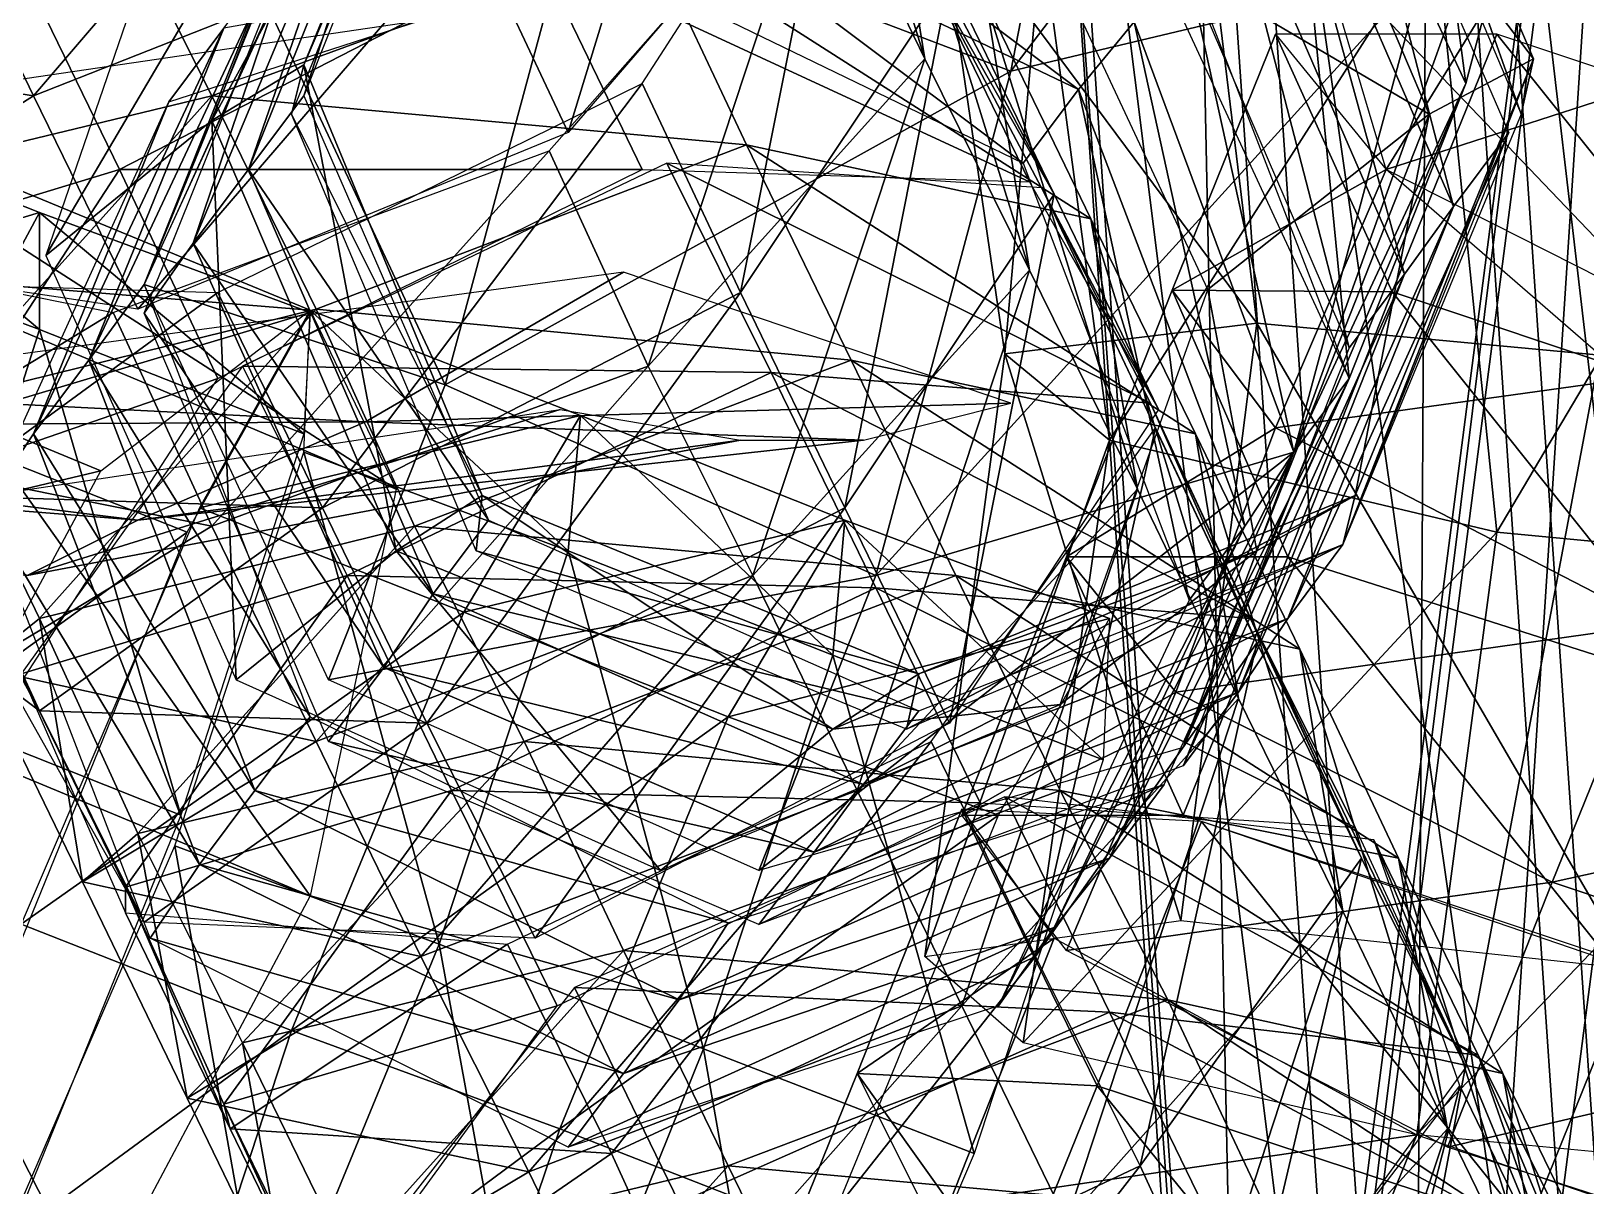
# Model space of a CAD drawing. Extents: x -6.8 to 6.8, y -29 to 29.
# Drawn here: x -0.618 to 0.014, y 2.107 to 2.576 of the extents above; entities that cross this region are included whole.
import ezdxf

# ---------------------------------------------------------------- set-up
doc = ezdxf.new("R2010")
doc.units = 0

msp = doc.modelspace()

# ---------------------------------------------------------------- linework, layer by layer
at = {"layer": 'flower_stems1', "color": 3}
for points in [[(-0.03497, 2.5548, 8.10754), (-0.07495, 2.8598, 8.17755), (-0.10992, 2.71557, 8.03503)], [(-0.03497, 2.5548, 8.10754), (0.01007, 2.72558, 8.28503), (-0.07495, 2.8598, 8.17755)], [(-0.21997, 2.55981, 8.49755), (-0.00494, 2.84234, 8.57757), (-0.05242, 2.59979, 8.41754)], [(-0.21997, 2.55981, 8.49755), (-0.16992, 2.81732, 8.66754), (-0.00494, 2.84234, 8.57757)], [(0.16754, 2.5548, 7.11505), (0.12756, 2.82482, 7.27258), (0.00506, 2.62731, 7.18005)], [(-0.39746, 2.62731, 8.48028), (-0.16992, 2.81732, 8.66754), (-0.21997, 2.55981, 8.49755)], [(-0.25494, 2.56481, 7.84503), (-0.29742, 2.65234, 7.91003), (-0.31494, 2.75982, 7.75256)], [(-0.25494, 2.56481, 7.84503), (-0.31494, 2.75982, 7.75256), (-0.27246, 2.6723, 7.68756)], [(-0.39996, 2.53479, 8.00006), (-0.43994, 2.61981, 8.06506), (-0.33496, 2.74731, 7.96704)], [(-0.39996, 2.53479, 8.00006), (-0.33496, 2.74731, 7.96704), (-0.29241, 2.65979, 7.90008)], [(-0.43493, 2.7398, 8.50506), (-0.54492, 2.53979, 8.72503), (-0.50744, 2.56231, 8.52008)], [(-0.43493, 2.7398, 8.50506), (-0.47497, 2.71807, 8.75006), (-0.54492, 2.53979, 8.72503)], [(-0.43994, 2.71905, 8.25506), (-0.43493, 2.7398, 8.50506), (-0.50744, 2.56231, 8.52008)], [(-0.00744, 2.56481, 8.51257), (-0.12493, 2.71881, 8.80505), (-0.08245, 2.7398, 8.50006)], [(-0.01245, 2.54229, 8.26507), (-0.08245, 2.7398, 8.50006), (-0.08746, 2.71978, 8.25006)], [(-0.01245, 2.54229, 8.26507), (-0.00744, 2.56481, 8.51257), (-0.08245, 2.7398, 8.50006)], [(-0.10491, 2.40484, 8.20507), (-0.05242, 2.59979, 8.41754), (0.01007, 2.72558, 8.28503)], [(-0.10491, 2.40484, 8.20507), (0.01007, 2.72558, 8.28503), (-0.03497, 2.5548, 8.10754)], [(-0.43994, 2.71905, 8.25506), (-0.50744, 2.56231, 8.52008), (-0.51245, 2.54229, 8.27258)], [(-0.46246, 2.68731, 8.14508), (-0.43994, 2.71905, 8.25506), (-0.50744, 2.5498, 8.31506)], [(-0.04992, 2.54229, 8.80255), (-0.21997, 2.64233, 9.09252), (-0.12493, 2.71881, 8.80505)], [(-0.00744, 2.56481, 8.51257), (-0.04992, 2.54229, 8.80255), (-0.12493, 2.71881, 8.80505)], [(-0.09497, 2.6123, 7.34503), (0.05505, 2.71881, 7.60003), (-0.06744, 2.51983, 7.51007)], [(-0.06744, 2.51983, 7.51007), (0.05505, 2.71881, 7.60003), (0.18756, 2.60229, 7.67254)], [(-0.47497, 2.71807, 8.75006), (-0.55493, 2.65234, 8.97979), (-0.61242, 2.4848, 8.91003)], [(-0.47497, 2.71807, 8.75006), (-0.61242, 2.4848, 8.91003), (-0.54492, 2.53979, 8.72503)], [(-0.08245, 2.43481, 7.89257), (-0.10992, 2.71557, 8.03503), (-0.15643, 2.59478, 7.82006)], [(-0.08245, 2.43481, 7.89257), (-0.03497, 2.5548, 8.10754), (-0.10992, 2.71557, 8.03503)], [(-0.61743, 2.5498, 8.04754), (-0.65844, 2.63482, 8.11254), (-0.48242, 2.70733, 8.13006)], [(-0.61743, 2.5498, 8.04754), (-0.48242, 2.70733, 8.13006), (-0.43994, 2.61981, 8.06506)], [(-0.03997, 2.50482, 8.11254), (-0.09246, 2.70733, 8.19006), (-0.11492, 2.6773, 8.08007)], [(-0.03997, 2.50482, 8.11254), (-0.01745, 2.53479, 8.22308), (-0.09246, 2.70733, 8.19006)], [(-0.46246, 2.68731, 8.14508), (-0.50744, 2.5498, 8.31506), (-0.52996, 2.51983, 8.20507)], [(-0.48242, 2.65728, 8.03503), (-0.46246, 2.68731, 8.14508), (-0.52996, 2.51983, 8.20507)], [(-0.20245, 2.50982, 7.74255), (-0.29742, 2.68981, 7.65008), (-0.25494, 2.60229, 7.58508)], [(-0.20245, 2.50982, 7.74255), (-0.24493, 2.59729, 7.80755), (-0.29742, 2.68981, 7.65008)], [(0.06756, 2.43981, 7.07757), (0.04003, 2.68731, 7.10504), (-0.14495, 2.66229, 7.14508)], [(-0.32995, 2.46978, 7.92254), (-0.36993, 2.5548, 7.99005), (-0.28747, 2.68231, 7.87255)], [(-0.32995, 2.46978, 7.92254), (-0.28747, 2.68231, 7.87255), (-0.24493, 2.59729, 7.80755)], [(-0.05993, 2.47729, 8.00006), (-0.11492, 2.6773, 8.08007), (-0.13494, 2.64984, 7.97033)], [(-0.05993, 2.47729, 8.00006), (-0.03997, 2.50482, 8.11254), (-0.11492, 2.6773, 8.08007)], [(-0.21246, 2.47882, 7.78002), (-0.25494, 2.56481, 7.84503), (-0.27246, 2.6723, 7.68756)], [(-0.21246, 2.47882, 7.78002), (-0.27246, 2.6723, 7.68756), (-0.22991, 2.58734, 7.62255)], [(-0.44744, 2.58233, 7.56506), (-0.65472, 2.66729, 7.56506), (-0.63494, 2.5548, 7.59008)], [(-0.19244, 2.5523, 7.63757), (-0.34246, 2.66479, 7.76007), (-0.36492, 2.63482, 7.65008)], [(-0.19244, 2.5523, 7.63757), (-0.16992, 2.57983, 7.74755), (-0.34246, 2.66479, 7.76007)], [(-0.11993, 2.45733, 7.12005), (-0.14495, 2.66229, 7.14508), (-0.24993, 2.63232, 7.30255)], [(0.06756, 2.43981, 7.07757), (-0.14495, 2.66229, 7.14508), (-0.11993, 2.45733, 7.12005)], [(-0.48242, 2.65728, 8.03503), (-0.52996, 2.51983, 8.20507), (-0.55242, 2.4898, 8.09252)], [(-0.50494, 2.62982, 7.92504), (-0.48242, 2.65728, 8.03503), (-0.55242, 2.4898, 8.09252)], [(-0.36743, 2.43981, 7.93756), (-0.40771, 2.52734, 8.00256), (-0.29742, 2.65234, 7.91003)], [(-0.36743, 2.43981, 7.93756), (-0.29742, 2.65234, 7.91003), (-0.25494, 2.56481, 7.84503)], [(-0.08245, 2.44732, 7.89007), (-0.13494, 2.64984, 7.97033), (-0.15667, 2.61981, 7.85754)], [(-0.08245, 2.44732, 7.89007), (-0.05993, 2.47729, 8.00006), (-0.13494, 2.64984, 7.97033)], [(-0.51745, 2.60729, 7.81005), (-0.49743, 2.63732, 7.92004), (-0.57244, 2.47308, 7.98083)], [(-0.04992, 2.54229, 8.80255), (-0.13995, 2.47106, 9.07257), (-0.21997, 2.64233, 9.09252)], [(-0.02246, 2.37231, 7.56506), (-0.04742, 2.6173, 7.59252), (0.13757, 2.64233, 7.55505)], [(-0.02246, 2.37231, 7.56506), (0.13757, 2.64233, 7.55505), (0.16253, 2.35479, 7.52008)], [(-0.75994, 2.57232, 7.92254), (-0.65844, 2.63482, 8.11254), (-0.61743, 2.5498, 8.04754)], [(-0.58746, 2.63482, 7.53253), (-0.74243, 2.59729, 7.69006), (-0.69995, 2.51232, 7.62506)], [(-0.54492, 2.5498, 7.46929), (-0.58746, 2.63482, 7.53253), (-0.69995, 2.51232, 7.62506)], [(-0.36743, 2.6148, 7.49505), (-0.58746, 2.63482, 7.53253), (-0.54492, 2.5498, 7.46929)], [(-0.21496, 2.52233, 7.52758), (-0.36492, 2.63482, 7.65008), (-0.38494, 2.60479, 7.53753)], [(-0.21496, 2.52233, 7.52758), (-0.19244, 2.5523, 7.63757), (-0.36492, 2.63482, 7.65008)], [(-0.22247, 2.44482, 7.28253), (-0.24993, 2.63232, 7.30255), (-0.20745, 2.6148, 7.49005)], [(-0.11993, 2.45733, 7.12005), (-0.24993, 2.63232, 7.30255), (-0.22247, 2.44482, 7.28253)], [(-0.50494, 2.62982, 7.92504), (-0.55242, 2.4898, 8.09252), (-0.57244, 2.46136, 7.98254)], [(-0.52496, 2.59234, 8.19256), (-0.39746, 2.62731, 8.48028), (-0.44995, 2.43231, 8.26757)], [(-0.44995, 2.43231, 8.26757), (-0.39746, 2.62731, 8.48028), (-0.21997, 2.55981, 8.49755)], [(-0.57495, 2.46307, 7.98254), (-0.61743, 2.5498, 8.04754), (-0.43994, 2.61981, 8.06506)], [(-0.57495, 2.46307, 7.98254), (-0.43994, 2.61981, 8.06506), (-0.39996, 2.53479, 8.00006)], [(-0.50494, 2.61981, 7.88006), (-0.52496, 2.59234, 8.19256), (-0.57244, 2.47308, 7.98083)], [(-0.32745, 2.52984, 7.42755), (-0.36743, 2.6148, 7.49505), (-0.54492, 2.5498, 7.46929)], [(-0.18743, 2.49981, 7.55755), (-0.22991, 2.58734, 7.62255), (-0.36743, 2.6148, 7.49505)], [(-0.18743, 2.49981, 7.55755), (-0.36743, 2.6148, 7.49505), (-0.32745, 2.52984, 7.42755)], [(-0.22247, 2.44482, 7.28253), (-0.20745, 2.6148, 7.49005), (-0.17993, 2.40979, 7.46655)], [(-0.17993, 2.40979, 7.46655), (-0.20745, 2.6148, 7.49005), (-0.04742, 2.6173, 7.59252)], [(-0.17993, 2.40979, 7.46655), (-0.04742, 2.6173, 7.59252), (-0.02246, 2.37231, 7.56506)], [(-0.58245, 2.51983, 7.48254), (-0.62493, 2.60729, 7.54754), (-0.70996, 2.48107, 7.66253)], [(-0.41217, 2.60729, 7.47705), (-0.62493, 2.60729, 7.54754), (-0.58245, 2.51983, 7.48254)], [(-0.51745, 2.60729, 7.81005), (-0.57244, 2.47308, 7.98083), (-0.59497, 2.44232, 7.87005)], [(-0.53997, 2.57733, 7.70007), (-0.51745, 2.60729, 7.81005), (-0.59497, 2.44232, 7.87005)], [(-0.36993, 2.51983, 7.41003), (-0.41217, 2.60729, 7.47705), (-0.58245, 2.51983, 7.48254)], [(-0.38494, 2.60479, 7.53753), (-0.53997, 2.57733, 7.70007), (-0.56243, 2.5473, 7.58758)], [(-0.21246, 2.51483, 7.52008), (-0.25494, 2.60229, 7.58508), (-0.41217, 2.60729, 7.47705)], [(-0.21246, 2.51483, 7.52008), (-0.41217, 2.60729, 7.47705), (-0.36993, 2.51983, 7.41003)], [(-0.10491, 2.40484, 7.78253), (-0.14996, 2.6098, 7.86004), (-0.16992, 2.57983, 7.74755)], [(-0.10491, 2.40484, 7.78253), (-0.08245, 2.43481, 7.89257), (-0.14996, 2.6098, 7.86004)], [(-0.27496, 2.35479, 8.27258), (-0.21997, 2.55981, 8.49755), (-0.05242, 2.59979, 8.41754)], [(-0.27496, 2.35479, 8.27258), (-0.05242, 2.59979, 8.41754), (-0.10491, 2.40484, 8.20507)], [(-0.15997, 2.4223, 7.67755), (-0.25494, 2.60229, 7.58508), (-0.21246, 2.51483, 7.52008)], [(-0.15997, 2.4223, 7.67755), (-0.20245, 2.50982, 7.74255), (-0.25494, 2.60229, 7.58508)], [(-0.06744, 2.51983, 7.51007), (0.18756, 2.60229, 7.67254), (0.06506, 2.40484, 7.58007)], [(-0.57244, 2.47308, 7.98083), (-0.52496, 2.59234, 8.19256), (-0.44995, 2.43231, 8.26757)], [(-0.28747, 2.38232, 7.85754), (-0.32995, 2.46978, 7.92254), (-0.24493, 2.59729, 7.80755)], [(-0.28747, 2.38232, 7.85754), (-0.24493, 2.59729, 7.80755), (-0.20245, 2.50982, 7.74255)], [(-0.16845, 2.38983, 7.71478), (-0.22991, 2.58734, 7.62255), (-0.18743, 2.49981, 7.55755)], [(-0.16845, 2.38983, 7.71478), (-0.21246, 2.47882, 7.78002), (-0.22991, 2.58734, 7.62255)], [(-0.12493, 2.37481, 7.67254), (-0.16992, 2.57983, 7.74755), (-0.19244, 2.5523, 7.63757)], [(-0.12493, 2.37481, 7.67254), (-0.10491, 2.40484, 7.78253), (-0.16992, 2.57983, 7.74755)], [(-0.53997, 2.57733, 7.70007), (-0.59497, 2.44232, 7.87005), (-0.61743, 2.41229, 7.75756)], [(-0.56243, 2.5473, 7.58758), (-0.53997, 2.57733, 7.70007), (-0.61743, 2.41229, 7.75756)], [(-0.15447, 2.47082, 7.31005), (-0.11242, 2.57482, 7.33258), (-0.06744, 2.51983, 7.51007)], [(-0.06494, 2.47009, 7.14007), (-0.11242, 2.57482, 7.33258), (-0.15447, 2.47082, 7.31005)], [(-0.06494, 2.47009, 7.14007), (-0.02246, 2.57482, 7.16253), (-0.11242, 2.57482, 7.33258)], [(0.10754, 2.41229, 7.08007), (-0.02246, 2.57482, 7.16253), (-0.06494, 2.47009, 7.14007)], [(0.10754, 2.41229, 7.08007), (0.15002, 2.51733, 7.10253), (-0.02246, 2.57482, 7.16253)], [(-0.71997, 2.4848, 7.85754), (-0.75994, 2.57232, 7.92254), (-0.61743, 2.5498, 8.04754)], [(-0.50744, 2.56231, 8.52008), (-0.54492, 2.53979, 8.72503), (-0.46997, 2.3648, 8.72106)], [(-0.51245, 2.54229, 8.27258), (-0.50744, 2.56231, 8.52008), (-0.43493, 2.38732, 8.53503)], [(-0.50744, 2.56231, 8.52008), (-0.46997, 2.3648, 8.72106), (-0.43493, 2.38732, 8.53503)], [(-0.32495, 2.35479, 7.87255), (-0.36743, 2.43981, 7.93756), (-0.25494, 2.56481, 7.84503)], [(-0.32495, 2.35479, 7.87255), (-0.25494, 2.56481, 7.84503), (-0.21246, 2.47882, 7.78002)], [(-0.08496, 2.3673, 8.28002), (-0.07995, 2.38732, 8.53002), (-0.00744, 2.56481, 8.51257)], [(-0.08496, 2.3673, 8.28002), (-0.00744, 2.56481, 8.51257), (-0.01245, 2.54229, 8.26507)], [(-0.07995, 2.38732, 8.53002), (-0.04992, 2.54229, 8.80255), (-0.00744, 2.56481, 8.51257)], [(-0.49993, 2.38232, 7.93005), (-0.54241, 2.46978, 7.99505), (-0.36993, 2.5548, 7.99005)], [(-0.49993, 2.38232, 7.93005), (-0.36993, 2.5548, 7.99005), (-0.32995, 2.46978, 7.92254)], [(-0.44995, 2.43231, 8.26757), (-0.21997, 2.55981, 8.49755), (-0.27496, 2.35479, 8.27258)], [(-0.14996, 2.28479, 7.99255), (-0.03497, 2.5548, 8.10754), (-0.08245, 2.43481, 7.89257)], [(-0.14996, 2.28479, 7.99255), (-0.10491, 2.40484, 8.20507), (-0.03497, 2.5548, 8.10754)], [(-0.50494, 2.46258, 7.41253), (-0.72247, 2.5523, 7.49505), (-0.80743, 2.4873, 7.33758)], [(-0.46997, 2.38983, 7.58758), (-0.68743, 2.48156, 7.66754), (-0.72247, 2.5523, 7.49505)], [(-0.46997, 2.38983, 7.58758), (-0.72247, 2.5523, 7.49505), (-0.50494, 2.46258, 7.41253)], [(-0.71997, 2.4848, 7.85754), (-0.61743, 2.5498, 8.04754), (-0.57495, 2.46307, 7.98254)], [(-0.54492, 2.5498, 7.46929), (-0.69995, 2.51232, 7.62506), (-0.65722, 2.4248, 7.56005)], [(-0.50244, 2.46307, 7.40258), (-0.54492, 2.5498, 7.46929), (-0.65722, 2.4248, 7.56005)], [(-0.32745, 2.52984, 7.42755), (-0.54492, 2.5498, 7.46929), (-0.50244, 2.46307, 7.40258)], [(-0.52996, 2.51983, 8.20507), (-0.50744, 2.5498, 8.31506), (-0.43243, 2.37731, 8.34503)], [(-0.14746, 2.34478, 7.56256), (-0.19244, 2.5523, 7.63757), (-0.21496, 2.52233, 7.52758)], [(-0.14746, 2.34478, 7.56256), (-0.12493, 2.37481, 7.67254), (-0.19244, 2.5523, 7.63757)], [(-0.61492, 2.50231, 7.41253), (-0.72247, 2.54479, 7.42254), (-0.77246, 2.45483, 7.26007)], [(-0.61492, 2.45483, 7.59753), (-0.72247, 2.49481, 7.60754), (-0.72247, 2.54479, 7.42254)], [(-0.61492, 2.45483, 7.59753), (-0.72247, 2.54479, 7.42254), (-0.61492, 2.50231, 7.41253)], [(-0.56243, 2.5473, 7.58758), (-0.61743, 2.41229, 7.75756), (-0.63745, 2.38232, 7.64758)], [(-0.51245, 2.54229, 8.27258), (-0.43493, 2.38732, 8.53503), (-0.43743, 2.3648, 8.28503)], [(-0.11993, 2.3648, 8.77508), (-0.13995, 2.47106, 9.07257), (-0.04992, 2.54229, 8.80255)], [(-0.07995, 2.38732, 8.53002), (-0.11993, 2.3648, 8.77508), (-0.04992, 2.54229, 8.80255)], [(-0.54492, 2.53979, 8.72503), (-0.61242, 2.4848, 8.91003), (-0.53497, 2.31231, 8.89007)], [(-0.54492, 2.53979, 8.72503), (-0.53497, 2.31231, 8.89007), (-0.46997, 2.3648, 8.72106)], [(-0.28497, 2.44232, 7.36254), (-0.32745, 2.52984, 7.42755), (-0.50244, 2.46307, 7.40258)], [(-0.14495, 2.41229, 7.49255), (-0.32745, 2.52984, 7.42755), (-0.28497, 2.44232, 7.36254)], [(-0.14495, 2.41229, 7.49255), (-0.18743, 2.49981, 7.55755), (-0.32745, 2.52984, 7.42755)], [(-0.10742, 2.33734, 8.17004), (-0.01745, 2.53479, 8.22308), (-0.03997, 2.50482, 8.11254)], [(-0.10742, 2.33734, 8.17004), (-0.08496, 2.3673, 8.28002), (-0.01745, 2.53479, 8.22308)], [(-0.54492, 2.37481, 7.91003), (-0.58496, 2.46166, 7.97729), (-0.40771, 2.52734, 8.00256)], [(-0.54492, 2.37481, 7.91003), (-0.40771, 2.52734, 8.00256), (-0.36743, 2.43981, 7.93756)], [(-0.58245, 2.51983, 7.48254), (-0.70996, 2.48107, 7.66253), (-0.66571, 2.39233, 7.59753)], [(-0.54241, 2.43481, 7.41503), (-0.58245, 2.51983, 7.48254), (-0.66571, 2.39233, 7.59753)], [(-0.36993, 2.51983, 7.41003), (-0.58245, 2.51983, 7.48254), (-0.54241, 2.43481, 7.41503)], [(-0.55242, 2.4898, 8.09252), (-0.52996, 2.51983, 8.20507), (-0.45495, 2.34729, 8.23504)], [(-0.31744, 2.43731, 7.35003), (-0.35992, 2.52233, 7.41503), (-0.53247, 2.43981, 7.41253)], [(-0.52996, 2.51983, 8.20507), (-0.43243, 2.37731, 8.34503), (-0.45495, 2.34729, 8.23504)], [(-0.1632, 2.4248, 7.46405), (-0.20745, 2.51232, 7.52758), (-0.35992, 2.52233, 7.41503)], [(-0.1632, 2.4248, 7.46405), (-0.35992, 2.52233, 7.41503), (-0.31744, 2.43731, 7.35003)], [(-0.15447, 2.47082, 7.31005), (-0.06744, 2.51983, 7.51007), (-0.11242, 2.41479, 7.48754)], [(-0.11242, 2.41479, 7.48754), (-0.06744, 2.51983, 7.51007), (0.08581, 2.44232, 7.59252)], [(-0.11993, 2.32733, 7.62255), (-0.16119, 2.41479, 7.68756), (-0.20745, 2.51232, 7.52758)], [(-0.11993, 2.32733, 7.62255), (-0.20745, 2.51232, 7.52758), (-0.1632, 2.4248, 7.46405)], [(-0.24493, 2.29479, 7.79254), (-0.28747, 2.38232, 7.85754), (-0.20245, 2.50982, 7.74255)], [(-0.24493, 2.29479, 7.79254), (-0.20245, 2.50982, 7.74255), (-0.15997, 2.4223, 7.67755)], [(-0.12744, 2.30731, 8.06005), (-0.10742, 2.33734, 8.17004), (-0.03997, 2.50482, 8.11254)], [(-0.12744, 2.30731, 8.06005), (-0.03997, 2.50482, 8.11254), (-0.05993, 2.47729, 8.00006)], [(-0.61492, 2.50231, 7.41253), (-0.77246, 2.45483, 7.26007), (-0.66217, 2.41479, 7.25006)], [(-0.50494, 2.46166, 7.40008), (-0.61492, 2.50231, 7.41253), (-0.66217, 2.41479, 7.25006)], [(-0.50744, 2.41229, 7.58758), (-0.61492, 2.45483, 7.59753), (-0.61492, 2.50231, 7.41253)], [(-0.50744, 2.41229, 7.58758), (-0.61492, 2.50231, 7.41253), (-0.50494, 2.46166, 7.40008)], [(-0.12744, 2.3048, 7.64758), (-0.16845, 2.38983, 7.71478), (-0.18743, 2.49981, 7.55755)], [(-0.12744, 2.3048, 7.64758), (-0.18743, 2.49981, 7.55755), (-0.14495, 2.41229, 7.49255)], [(-0.66418, 2.2998, 7.69506), (-0.72247, 2.49481, 7.60754), (-0.61492, 2.45483, 7.59753)], [(-0.58996, 2.39733, 7.25506), (-0.80743, 2.4873, 7.33758), (-0.89495, 2.32482, 7.28753)], [(-0.50494, 2.46258, 7.41253), (-0.80743, 2.4873, 7.33758), (-0.58996, 2.39733, 7.25506)], [(-0.68243, 2.40234, 7.78253), (-0.72497, 2.4898, 7.84753), (-0.58496, 2.46166, 7.97729)], [(-0.57244, 2.46136, 7.98254), (-0.55242, 2.4898, 8.09252), (-0.47497, 2.31732, 8.12506)], [(-0.55242, 2.4898, 8.09252), (-0.45495, 2.34729, 8.23504), (-0.47497, 2.31732, 8.12506)], [(-0.50494, 2.22454, 7.67504), (-0.72247, 2.31481, 7.75506), (-0.68743, 2.48156, 7.66754)], [(-0.50494, 2.22454, 7.67504), (-0.68743, 2.48156, 7.66754), (-0.46997, 2.38983, 7.58758)], [(-0.28247, 2.26733, 7.80505), (-0.32495, 2.35479, 7.87255), (-0.21246, 2.47882, 7.78002)], [(-0.28247, 2.26733, 7.80505), (-0.21246, 2.47882, 7.78002), (-0.16845, 2.38983, 7.71478)], [(-0.65545, 2.38732, 7.82006), (-0.69995, 2.47454, 7.88507), (-0.54241, 2.46978, 7.99505)], [(-0.59497, 2.44232, 7.87005), (-0.57244, 2.47308, 7.98083), (-0.50494, 2.2973, 8.01257)], [(-0.57244, 2.47308, 7.98083), (-0.44995, 2.43231, 8.26757), (-0.49743, 2.31231, 8.05255)], [(-0.14996, 2.27734, 7.94757), (-0.05993, 2.47729, 8.00006), (-0.08245, 2.44732, 7.89007)], [(-0.14996, 2.27734, 7.94757), (-0.12744, 2.30731, 8.06005), (-0.05993, 2.47729, 8.00006)], [(-0.65545, 2.38732, 7.82006), (-0.54241, 2.46978, 7.99505), (-0.49993, 2.38232, 7.93005)], [(-0.45745, 2.29479, 7.86254), (-0.49993, 2.38232, 7.93005), (-0.32995, 2.46978, 7.92254)], [(-0.45745, 2.29479, 7.86254), (-0.32995, 2.46978, 7.92254), (-0.28747, 2.38232, 7.85754)], [(-0.11993, 2.3648, 8.77508), (-0.19995, 2.3023, 9.00256), (-0.13995, 2.47106, 9.07257)], [(-0.19744, 2.3623, 7.28753), (-0.15447, 2.47082, 7.31005), (-0.11242, 2.41479, 7.48754)], [(-0.10742, 2.3623, 7.12005), (-0.15447, 2.47082, 7.31005), (-0.19744, 2.3623, 7.28753)], [(-0.10742, 2.3623, 7.12005), (-0.06494, 2.47009, 7.14007), (-0.15447, 2.47082, 7.31005)], [(0.06506, 2.30731, 7.05755), (-0.06494, 2.47009, 7.14007), (-0.10742, 2.3623, 7.12005)], [(0.06506, 2.30731, 7.05755), (0.10754, 2.41229, 7.08007), (-0.06494, 2.47009, 7.14007)], [(-0.68243, 2.40234, 7.78253), (-0.58496, 2.46166, 7.97729), (-0.54492, 2.37481, 7.91003)], [(-0.50494, 2.46166, 7.40008), (-0.66217, 2.41479, 7.25006), (-0.55493, 2.37231, 7.23754)], [(-0.50244, 2.46307, 7.40258), (-0.65722, 2.4248, 7.56005), (-0.61492, 2.33734, 7.49505)], [(-0.46246, 2.37481, 7.33758), (-0.50244, 2.46307, 7.40258), (-0.61492, 2.33734, 7.49505)], [(-0.57244, 2.46136, 7.98254), (-0.47497, 2.31732, 8.12506), (-0.49743, 2.28729, 8.01507)], [(-0.39495, 2.41979, 7.40258), (-0.50494, 2.46258, 7.41253), (-0.54992, 2.38232, 7.24505)], [(-0.39996, 2.3648, 7.58508), (-0.50744, 2.40484, 7.59503), (-0.50494, 2.46258, 7.41253)], [(-0.39996, 2.3648, 7.58508), (-0.50494, 2.46258, 7.41253), (-0.39495, 2.41979, 7.40258)], [(-0.28497, 2.44232, 7.36254), (-0.50244, 2.46307, 7.40258), (-0.46246, 2.37481, 7.33758)], [(-0.55743, 2.25732, 7.68505), (-0.66418, 2.2998, 7.69506), (-0.61492, 2.45483, 7.59753)], [(-0.55743, 2.25732, 7.68505), (-0.61492, 2.45483, 7.59753), (-0.50744, 2.41229, 7.58758)], [(-0.15093, 2.21453, 7.08007), (-0.11993, 2.45733, 7.12005), (-0.22247, 2.44482, 7.28253)], [(0.03253, 2.19482, 7.03753), (-0.11993, 2.45733, 7.12005), (-0.15093, 2.21453, 7.08007)], [(0.03253, 2.19482, 7.03753), (0.06756, 2.43981, 7.07757), (-0.11993, 2.45733, 7.12005)], [(-0.61743, 2.41229, 7.75756), (-0.59497, 2.44232, 7.87005), (-0.52746, 2.26733, 7.90258)], [(-0.59497, 2.44232, 7.87005), (-0.50494, 2.2973, 8.01257), (-0.52746, 2.26733, 7.90258)], [(-0.24243, 2.35479, 7.29754), (-0.28497, 2.44232, 7.36254), (-0.46246, 2.37481, 7.33758)], [(-0.10247, 2.32482, 7.42755), (-0.14495, 2.41229, 7.49255), (-0.28497, 2.44232, 7.36254)], [(-0.10247, 2.32482, 7.42755), (-0.28497, 2.44232, 7.36254), (-0.24243, 2.35479, 7.29754)], [(-0.25494, 2.19982, 7.24255), (-0.22247, 2.44482, 7.28253), (-0.17993, 2.40979, 7.46655)], [(-0.15093, 2.21453, 7.08007), (-0.22247, 2.44482, 7.28253), (-0.25494, 2.19982, 7.24255)], [(-0.11242, 2.41479, 7.48754), (0.08581, 2.44232, 7.59252), (0.04254, 2.33483, 7.57006)], [(-0.54241, 2.43481, 7.41503), (-0.66571, 2.39233, 7.59753), (-0.62493, 2.30731, 7.53253)], [(-0.48992, 2.35479, 7.34753), (-0.53247, 2.43981, 7.41253), (-0.62243, 2.31481, 7.52258)], [(-0.50244, 2.28729, 7.84503), (-0.54492, 2.37481, 7.91003), (-0.36743, 2.43981, 7.93756)], [(-0.31744, 2.43731, 7.35003), (-0.53247, 2.43981, 7.41253), (-0.48992, 2.35479, 7.34753)], [(-0.50244, 2.28729, 7.84503), (-0.36743, 2.43981, 7.93756), (-0.32495, 2.35479, 7.87255)], [(-0.27496, 2.34979, 7.28503), (-0.31744, 2.43731, 7.35003), (-0.48992, 2.35479, 7.34753)], [(-0.12243, 2.33734, 7.39758), (-0.31744, 2.43731, 7.35003), (-0.27496, 2.34979, 7.28503)], [(-0.12243, 2.33734, 7.39758), (-0.1632, 2.4248, 7.46405), (-0.31744, 2.43731, 7.35003)], [(-0.17993, 2.2398, 7.84252), (-0.08245, 2.43481, 7.89257), (-0.10491, 2.40484, 7.78253)], [(-0.17993, 2.2398, 7.84252), (-0.15771, 2.26983, 7.95257), (-0.08245, 2.43481, 7.89257)], [(-0.49743, 2.31231, 8.05255), (-0.44995, 2.43231, 8.26757), (-0.27496, 2.35479, 8.27258)], [(-0.61492, 2.33734, 7.49505), (-0.65722, 2.4248, 7.56005), (-0.63995, 2.31732, 7.71807)], [(-0.07745, 2.2398, 7.55505), (-0.11993, 2.32733, 7.62255), (-0.1632, 2.4248, 7.46405)], [(-0.07745, 2.2398, 7.55505), (-0.1632, 2.4248, 7.46405), (-0.12243, 2.33734, 7.39758)], [(-0.39495, 2.41979, 7.40258), (-0.54992, 2.38232, 7.24505), (-0.44244, 2.33984, 7.23504)], [(-0.28747, 2.37731, 7.39257), (-0.39495, 2.41979, 7.40258), (-0.44244, 2.33984, 7.23504)], [(-0.29241, 2.32232, 7.57507), (-0.39996, 2.3648, 7.58508), (-0.39495, 2.41979, 7.40258)], [(-0.29241, 2.32232, 7.57507), (-0.39495, 2.41979, 7.40258), (-0.28747, 2.37731, 7.39257)], [(-0.55493, 2.37231, 7.23754), (-0.66217, 2.41479, 7.25006), (-0.73492, 2.2423, 7.20507)], [(-0.63745, 2.38232, 7.64758), (-0.61743, 2.41229, 7.75756), (-0.54992, 2.2373, 7.79254)], [(-0.61743, 2.41229, 7.75756), (-0.52746, 2.26733, 7.90258), (-0.54992, 2.2373, 7.79254)], [(-0.25494, 2.19982, 7.24255), (-0.17993, 2.40979, 7.46655), (-0.21496, 2.16479, 7.42504)], [(-0.20996, 2.19982, 7.73254), (-0.25244, 2.28729, 7.79754), (-0.16119, 2.41479, 7.68756)], [(-0.21496, 2.16479, 7.42504), (-0.17993, 2.40979, 7.46655), (-0.02246, 2.37231, 7.56506)], [(-0.20996, 2.19982, 7.73254), (-0.16119, 2.41479, 7.68756), (-0.11993, 2.32733, 7.62255)], [(-0.19744, 2.3623, 7.28753), (-0.11242, 2.41479, 7.48754), (-0.15295, 2.30731, 7.46582)], [(-0.15295, 2.30731, 7.46582), (-0.11242, 2.41479, 7.48754), (0.04254, 2.33483, 7.57006)], [(-0.08496, 2.21832, 7.58258), (-0.14495, 2.41229, 7.49255), (-0.10247, 2.32482, 7.42755)], [(-0.08496, 2.21832, 7.58258), (-0.12744, 2.3048, 7.64758), (-0.14495, 2.41229, 7.49255)], [(-0.45245, 2.20483, 7.67755), (-0.55993, 2.24481, 7.68756), (-0.50744, 2.40484, 7.59503)], [(-0.45245, 2.20483, 7.67755), (-0.50744, 2.40484, 7.59503), (-0.39996, 2.3648, 7.58508)], [(-0.32244, 2.2348, 8.05755), (-0.27496, 2.35479, 8.27258), (-0.10491, 2.40484, 8.20507)], [(-0.32244, 2.2348, 8.05755), (-0.10491, 2.40484, 8.20507), (-0.14996, 2.28479, 7.99255)], [(-0.20245, 2.21166, 7.73229), (-0.17993, 2.2398, 7.84252), (-0.10491, 2.40484, 7.78253)], [(-0.20245, 2.21166, 7.73229), (-0.10491, 2.40484, 7.78253), (-0.12493, 2.37481, 7.67254)], [(-0.58996, 2.39733, 7.25506), (-0.89495, 2.32482, 7.28753), (-0.67742, 2.2348, 7.20507)], [(-0.63995, 2.31732, 7.71807), (-0.68243, 2.40234, 7.78253), (-0.54492, 2.37481, 7.91003)], [(-0.62493, 2.30731, 7.53253), (-0.66571, 2.39233, 7.59753), (-0.61492, 2.2998, 7.75506)], [(-0.66571, 2.39233, 7.59753), (-0.65545, 2.38732, 7.82006), (-0.61492, 2.2998, 7.75506)], [(-0.23992, 2.1798, 7.74005), (-0.28247, 2.26733, 7.80505), (-0.16845, 2.38983, 7.71478)], [(-0.23992, 2.1798, 7.74005), (-0.16845, 2.38983, 7.71478), (-0.12744, 2.3048, 7.64758)], [(-0.61492, 2.2998, 7.75506), (-0.65545, 2.38732, 7.82006), (-0.49993, 2.38232, 7.93005)], [(-0.43493, 2.38732, 8.53503), (-0.46997, 2.3648, 8.72106), (-0.29241, 2.29229, 8.74005)], [(-0.43743, 2.3648, 8.28503), (-0.43493, 2.38732, 8.53503), (-0.25744, 2.31481, 8.53753)], [(-0.43493, 2.38732, 8.53503), (-0.29241, 2.29229, 8.74005), (-0.25744, 2.31481, 8.53753)], [(-0.26245, 2.29229, 8.29003), (-0.25744, 2.31481, 8.53753), (-0.07995, 2.38732, 8.53002)], [(-0.26245, 2.29229, 8.29003), (-0.07995, 2.38732, 8.53002), (-0.08496, 2.3673, 8.28002)], [(-0.25744, 2.31481, 8.53753), (-0.11993, 2.3648, 8.77508), (-0.07995, 2.38732, 8.53002)], [(-0.63745, 2.38232, 7.64758), (-0.54992, 2.2373, 7.79254), (-0.56994, 2.20733, 7.68255)], [(-0.44244, 2.33984, 7.23504), (-0.54992, 2.38232, 7.24505), (-0.62243, 2.21307, 7.19256)], [(-0.61492, 2.2998, 7.75506), (-0.49993, 2.38232, 7.93005), (-0.45745, 2.29479, 7.86254)], [(-0.41345, 2.20733, 7.79754), (-0.45745, 2.29479, 7.86254), (-0.28747, 2.38232, 7.85754)], [(-0.45495, 2.34729, 8.23504), (-0.43243, 2.37731, 8.34503), (-0.25744, 2.2998, 8.33258)], [(-0.28747, 2.37731, 7.39257), (-0.44244, 2.33984, 7.23504), (-0.33496, 2.2973, 7.22656)], [(-0.41345, 2.20733, 7.79754), (-0.28747, 2.38232, 7.85754), (-0.24493, 2.29479, 7.79254)], [(-0.17993, 2.33734, 7.38256), (-0.28747, 2.37731, 7.39257), (-0.33496, 2.2973, 7.22656)], [(-0.18243, 2.27984, 7.56506), (-0.29241, 2.32232, 7.57507), (-0.28747, 2.37731, 7.39257)], [(-0.18243, 2.27984, 7.56506), (-0.28747, 2.37731, 7.39257), (-0.17993, 2.33734, 7.38256)], [(-0.55493, 2.37231, 7.23754), (-0.73492, 2.2423, 7.20507), (-0.62493, 2.19982, 7.19506)], [(-0.63995, 2.31732, 7.71807), (-0.54492, 2.37481, 7.91003), (-0.50244, 2.28729, 7.84503)], [(-0.46246, 2.37481, 7.33758), (-0.61492, 2.33734, 7.49505), (-0.57495, 2.24981, 7.43005)], [(-0.41796, 2.28729, 7.27258), (-0.46246, 2.37481, 7.33758), (-0.57495, 2.24981, 7.43005)], [(-0.24243, 2.35479, 7.29754), (-0.46246, 2.37481, 7.33758), (-0.41796, 2.28729, 7.27258)], [(-0.22497, 2.1798, 7.62005), (-0.12493, 2.37481, 7.67254), (-0.14746, 2.34478, 7.56256)], [(-0.22497, 2.1798, 7.62005), (-0.20245, 2.21166, 7.73229), (-0.12493, 2.37481, 7.67254)], [(-0.21496, 2.16479, 7.42504), (-0.02246, 2.37231, 7.56506), (-0.05493, 2.12731, 7.52508)], [(-0.05493, 2.12731, 7.52508), (-0.02246, 2.37231, 7.56506), (0.16253, 2.35479, 7.52008)], [(-0.46997, 2.3648, 8.72106), (-0.53497, 2.31231, 8.89007), (-0.36242, 2.2348, 8.92755)], [(-0.46997, 2.3648, 8.72106), (-0.36242, 2.2348, 8.92755), (-0.29241, 2.29229, 8.74005)], [(-0.34497, 2.16229, 7.66754), (-0.45245, 2.20483, 7.67755), (-0.39996, 2.3648, 7.58508)], [(-0.43743, 2.3648, 8.28503), (-0.25744, 2.31481, 8.53753), (-0.26245, 2.29229, 8.29003)], [(-0.34497, 2.16229, 7.66754), (-0.39996, 2.3648, 7.58508), (-0.29241, 2.32232, 7.57507)], [(-0.29241, 2.29229, 8.74005), (-0.19995, 2.3023, 9.00256), (-0.11993, 2.3648, 8.77508)], [(-0.25744, 2.31481, 8.53753), (-0.29241, 2.29229, 8.74005), (-0.11993, 2.3648, 8.77508)], [(-0.27996, 2.26983, 8.22253), (-0.25744, 2.2998, 8.33258), (-0.08496, 2.3673, 8.28002)], [(-0.27996, 2.26983, 8.22253), (-0.08496, 2.3673, 8.28002), (-0.10742, 2.33734, 8.17004)], [(-0.14996, 2.25732, 7.09753), (-0.19744, 2.3623, 7.28753), (-0.23992, 2.25732, 7.26507)], [(-0.23992, 2.25732, 7.26507), (-0.19744, 2.3623, 7.28753), (-0.15295, 2.30731, 7.46582)], [(-0.14996, 2.25732, 7.09753), (-0.10742, 2.3623, 7.12005), (-0.19744, 2.3623, 7.28753)], [(0.02252, 2.19982, 7.03503), (-0.10742, 2.3623, 7.12005), (-0.14996, 2.25732, 7.09753)], [(0.02252, 2.19982, 7.03503), (0.06506, 2.30731, 7.05755), (-0.10742, 2.3623, 7.12005)], [(-0.48992, 2.35479, 7.34753), (-0.62243, 2.31481, 7.52258), (-0.57995, 2.22808, 7.45831)], [(-0.44744, 2.26733, 7.28253), (-0.48992, 2.35479, 7.34753), (-0.57995, 2.22808, 7.45831)], [(-0.45996, 2.19982, 7.78002), (-0.50244, 2.28729, 7.84503), (-0.32495, 2.35479, 7.87255)], [(-0.49743, 2.31231, 8.05255), (-0.27496, 2.35479, 8.27258), (-0.32244, 2.2348, 8.05755)], [(-0.27496, 2.34979, 7.28503), (-0.48992, 2.35479, 7.34753), (-0.44744, 2.26733, 7.28253)], [(-0.45996, 2.19982, 7.78002), (-0.32495, 2.35479, 7.87255), (-0.28247, 2.26733, 7.80505)], [(-0.19995, 2.26733, 7.23254), (-0.24243, 2.35479, 7.29754), (-0.41796, 2.28729, 7.27258)], [(-0.06243, 2.2398, 7.36254), (-0.10247, 2.32482, 7.42755), (-0.24243, 2.35479, 7.29754)], [(-0.06243, 2.2398, 7.36254), (-0.24243, 2.35479, 7.29754), (-0.19995, 2.26733, 7.23254)], [(-0.05493, 2.12731, 7.52508), (0.16253, 2.35479, 7.52008), (0.13006, 2.1098, 7.48083)], [(-0.47497, 2.31732, 8.12506), (-0.45495, 2.34729, 8.23504), (-0.27996, 2.26983, 8.22253)], [(-0.45495, 2.34729, 8.23504), (-0.25744, 2.2998, 8.33258), (-0.27996, 2.26983, 8.22253)], [(-0.23242, 2.26232, 7.21978), (-0.27496, 2.34979, 7.28503), (-0.44744, 2.26733, 7.28253)], [(-0.07995, 2.25231, 7.33258), (-0.12243, 2.33734, 7.39758), (-0.27496, 2.34979, 7.28503)], [(-0.07995, 2.25231, 7.33258), (-0.27496, 2.34979, 7.28503), (-0.23242, 2.26232, 7.21978)], [(-0.44244, 2.33984, 7.23504), (-0.62243, 2.21307, 7.19256), (-0.51245, 2.16979, 7.18255)], [(-0.33496, 2.2973, 7.22656), (-0.44244, 2.33984, 7.23504), (-0.51245, 2.16979, 7.18255)], [(-0.61492, 2.33734, 7.49505), (-0.63995, 2.31732, 7.71807), (-0.59747, 2.23028, 7.65258)], [(-0.57495, 2.24981, 7.43005), (-0.61492, 2.33734, 7.49505), (-0.59747, 2.23028, 7.65258)], [(-0.17993, 2.33734, 7.38256), (-0.33496, 2.2973, 7.22656), (-0.22497, 2.25732, 7.21606)], [(-0.29992, 2.2423, 8.11004), (-0.27996, 2.26983, 8.22253), (-0.10742, 2.33734, 8.17004)], [(-0.29992, 2.2423, 8.11004), (-0.10742, 2.33734, 8.17004), (-0.12744, 2.30731, 8.06005)], [(-0.15295, 2.30731, 7.46582), (0.04254, 2.33483, 7.57006), (0.00006, 2.23004, 7.54754)], [(-0.03497, 2.15484, 7.49005), (-0.07745, 2.2398, 7.55505), (-0.12243, 2.33734, 7.39758)], [(-0.03497, 2.15484, 7.49005), (-0.12243, 2.33734, 7.39758), (-0.07995, 2.25231, 7.33258)], [(0.00006, 2.23004, 7.54754), (0.04254, 2.33483, 7.57006), (0.21502, 2.27734, 7.51007)], [(-0.16741, 2.1148, 7.66754), (-0.20996, 2.19982, 7.73254), (-0.11993, 2.32733, 7.62255)], [(-0.16741, 2.1148, 7.66754), (-0.11993, 2.32733, 7.62255), (-0.07745, 2.2398, 7.55505)], [(-0.23492, 2.11981, 7.65502), (-0.34497, 2.16229, 7.66754), (-0.29241, 2.32232, 7.57507)], [(-0.23492, 2.11981, 7.65502), (-0.29241, 2.32232, 7.57507), (-0.18243, 2.27984, 7.56506)], [(-0.04241, 2.12982, 7.51757), (-0.08496, 2.21832, 7.58258), (-0.10247, 2.32482, 7.42755)], [(-0.04241, 2.12982, 7.51757), (-0.10247, 2.32482, 7.42755), (-0.06243, 2.2398, 7.36254)], [(-0.59246, 2.05981, 7.62506), (-0.80993, 2.15234, 7.70507), (-0.72247, 2.31481, 7.75506)], [(-0.59246, 2.05981, 7.62506), (-0.72247, 2.31481, 7.75506), (-0.50494, 2.22454, 7.67504)], [(-0.59747, 2.23028, 7.65258), (-0.63995, 2.31732, 7.71807), (-0.50244, 2.28729, 7.84503)], [(-0.57995, 2.22808, 7.45831), (-0.62243, 2.31481, 7.52258), (-0.57995, 2.21759, 7.68005)], [(-0.49743, 2.28729, 8.01507), (-0.47497, 2.31732, 8.12506), (-0.29992, 2.2423, 8.11004)], [(-0.47497, 2.31732, 8.12506), (-0.27996, 2.26983, 8.22253), (-0.29992, 2.2423, 8.11004)], [(-0.62493, 2.30731, 7.53253), (-0.61492, 2.2998, 7.75506), (-0.57244, 2.2138, 7.69006)], [(-0.29241, 2.29229, 8.74005), (-0.36242, 2.2348, 8.92755), (-0.19995, 2.3023, 9.00256)], [(-0.32244, 2.21282, 8.00006), (-0.12744, 2.30731, 8.06005), (-0.14996, 2.27734, 7.94757)], [(-0.32244, 2.21282, 8.00006), (-0.29992, 2.2423, 8.11004), (-0.12744, 2.30731, 8.06005)], [(-0.23992, 2.25732, 7.26507), (-0.15295, 2.30731, 7.46582), (-0.19744, 2.20233, 7.44256)], [(-0.19744, 2.09234, 7.67504), (-0.23992, 2.1798, 7.74005), (-0.12744, 2.3048, 7.64758)], [(-0.19744, 2.20233, 7.44256), (-0.15295, 2.30731, 7.46582), (0.00006, 2.23004, 7.54754)], [(-0.19744, 2.09234, 7.67504), (-0.12744, 2.3048, 7.64758), (-0.08496, 2.21832, 7.58258)], [(-0.62744, 2.08483, 7.64007), (-0.66418, 2.2998, 7.69506), (-0.55743, 2.25732, 7.68505)], [(-0.57244, 2.2138, 7.69006), (-0.61492, 2.2998, 7.75506), (-0.45745, 2.29479, 7.86254)], [(-0.52746, 2.26733, 7.90258), (-0.50494, 2.2973, 8.01257), (-0.33496, 2.21356, 8.00256)], [(-0.33496, 2.2973, 7.22656), (-0.51245, 2.16979, 7.18255), (-0.40344, 2.12982, 7.17254)], [(-0.22497, 2.25732, 7.21606), (-0.33496, 2.2973, 7.22656), (-0.40344, 2.12982, 7.17254)], [(-0.57244, 2.2138, 7.69006), (-0.45745, 2.29479, 7.86254), (-0.41345, 2.20733, 7.79754)], [(-0.59747, 2.23028, 7.65258), (-0.50244, 2.28729, 7.84503), (-0.45996, 2.19982, 7.78002)], [(-0.41796, 2.28729, 7.27258), (-0.57495, 2.24981, 7.43005), (-0.53247, 2.16479, 7.36505)], [(-0.37744, 2.20233, 7.20837), (-0.41796, 2.28729, 7.27258), (-0.53247, 2.16479, 7.36505)], [(-0.49743, 2.28729, 8.01507), (-0.29992, 2.2423, 8.11004), (-0.32244, 2.21282, 8.00006)], [(-0.38244, 2.11981, 7.73028), (-0.42462, 2.20483, 7.79504), (-0.25244, 2.28729, 7.79754)], [(-0.19995, 2.26733, 7.23254), (-0.41796, 2.28729, 7.27258), (-0.37744, 2.20233, 7.20837)], [(-0.38244, 2.11981, 7.73028), (-0.25244, 2.28729, 7.79754), (-0.20996, 2.19982, 7.73254)], [(0.00006, 2.23004, 7.54754), (0.21502, 2.27734, 7.51007), (0.17254, 2.1723, 7.48754)], [(-0.35491, 2.18231, 7.89257), (-0.33496, 2.21356, 8.00256), (-0.15771, 2.26983, 7.95257)], [(-0.35491, 2.18231, 7.89257), (-0.15771, 2.26983, 7.95257), (-0.17993, 2.2398, 7.84252)], [(-0.44744, 2.26733, 7.28253), (-0.57995, 2.22808, 7.45831), (-0.53997, 2.13983, 7.39257)], [(-0.54992, 2.2373, 7.79254), (-0.52746, 2.26733, 7.90258), (-0.35491, 2.18231, 7.89257)], [(-0.40447, 2.1798, 7.21728), (-0.44744, 2.26733, 7.28253), (-0.53997, 2.13983, 7.39257)], [(-0.52746, 2.26733, 7.90258), (-0.33496, 2.21356, 8.00256), (-0.35491, 2.18231, 7.89257)], [(-0.41595, 2.1123, 7.7163), (-0.45996, 2.19982, 7.78002), (-0.28247, 2.26733, 7.80505)], [(-0.23242, 2.26232, 7.21978), (-0.44744, 2.26733, 7.28253), (-0.40447, 2.1798, 7.21728)], [(-0.41595, 2.1123, 7.7163), (-0.28247, 2.26733, 7.80505), (-0.23992, 2.1798, 7.74005)], [(-0.17993, 2.1773, 7.15753), (-0.22247, 2.26483, 7.22406), (-0.39746, 2.18731, 7.2138)], [(-0.15618, 2.18231, 7.16754), (-0.19995, 2.26733, 7.23254), (-0.37744, 2.20233, 7.20837)], [(-0.02996, 2.15979, 7.27758), (-0.07244, 2.24731, 7.34252), (-0.22247, 2.26483, 7.22406)], [(-0.02996, 2.15979, 7.27758), (-0.22247, 2.26483, 7.22406), (-0.17993, 2.1773, 7.15753)], [(-0.01995, 2.15234, 7.29504), (-0.06243, 2.2398, 7.36254), (-0.19995, 2.26733, 7.23254)], [(-0.01995, 2.15234, 7.29504), (-0.19995, 2.26733, 7.23254), (-0.15618, 2.18231, 7.16754)], [(-0.22497, 2.25732, 7.21606), (-0.40344, 2.12982, 7.17254), (-0.29492, 2.08734, 7.16003)], [(-0.28247, 2.15234, 7.23132), (-0.23992, 2.25982, 7.25256), (-0.20245, 2.20733, 7.43255)], [(-0.18493, 2.14733, 7.06506), (-0.23992, 2.25982, 7.25256), (-0.28247, 2.15234, 7.23132)], [(-0.18493, 2.14733, 7.06506), (-0.14245, 2.25482, 7.08758), (-0.23992, 2.25982, 7.25256)], [(-0.00994, 2.08984, 7.01507), (-0.14245, 2.25482, 7.08758), (-0.18493, 2.14733, 7.06506)], [(-0.00994, 2.08984, 7.01507), (0.03253, 2.19482, 7.03753), (-0.14245, 2.25482, 7.08758)], [(-0.52246, 2.03479, 7.62255), (-0.63244, 2.07733, 7.63256), (-0.55993, 2.24481, 7.68756)], [(-0.57495, 2.24981, 7.43005), (-0.59747, 2.23028, 7.65258), (-0.55493, 2.14233, 7.58758)], [(-0.53247, 2.16479, 7.36505), (-0.57495, 2.24981, 7.43005), (-0.55493, 2.14233, 7.58758)], [(-0.52246, 2.03479, 7.62255), (-0.55993, 2.24481, 7.68756), (-0.45245, 2.20483, 7.67755)], [(0.00506, 2.05981, 7.43505), (-0.03747, 2.14733, 7.50006), (-0.07244, 2.24731, 7.34252)], [(0.00506, 2.05981, 7.43505), (-0.07244, 2.24731, 7.34252), (-0.02996, 2.15979, 7.27758)], [(-0.37744, 2.15234, 7.78002), (-0.35491, 2.18231, 7.89257), (-0.17993, 2.2398, 7.84252)], [(-0.37744, 2.15234, 7.78002), (-0.17993, 2.2398, 7.84252), (-0.20245, 2.21166, 7.73229)], [(-0.12744, 2.02734, 7.60003), (-0.16741, 2.1148, 7.66754), (-0.07745, 2.2398, 7.55505)], [(-0.12744, 2.02734, 7.60003), (-0.07745, 2.2398, 7.55505), (-0.03497, 2.15484, 7.49005)], [(0.00006, 2.04229, 7.45257), (-0.04241, 2.12982, 7.51757), (-0.06243, 2.2398, 7.36254)], [(0.00006, 2.04229, 7.45257), (-0.06243, 2.2398, 7.36254), (-0.01995, 2.15234, 7.29504)], [(-0.56994, 2.20733, 7.68255), (-0.54992, 2.2373, 7.79254), (-0.37744, 2.15234, 7.78002)], [(-0.54992, 2.2373, 7.79254), (-0.35491, 2.18231, 7.89257), (-0.37744, 2.15234, 7.78002)], [(-0.55493, 2.14233, 7.58758), (-0.59747, 2.23028, 7.65258), (-0.45996, 2.19982, 7.78002)], [(-0.57995, 2.22808, 7.45831), (-0.57995, 2.21759, 7.68005), (-0.53747, 2.12982, 7.61505)], [(-0.53997, 2.13983, 7.39257), (-0.57995, 2.22808, 7.45831), (-0.53747, 2.12982, 7.61505)], [(-0.19744, 2.20233, 7.44256), (0.00006, 2.23004, 7.54754), (-0.04241, 2.12231, 7.52508)], [(-0.04241, 2.12231, 7.52508), (0.00006, 2.23004, 7.54754), (0.17254, 2.1723, 7.48754)], [(-0.51245, 2.16979, 7.18255), (-0.62243, 2.21307, 7.19256), (-0.67272, 2.0523, 7.28253)], [(-0.53747, 2.12982, 7.61505), (-0.57995, 2.21759, 7.68005), (-0.42462, 2.20483, 7.79504)], [(-0.15417, 2.00732, 7.61004), (-0.19744, 2.09234, 7.67504), (-0.08496, 2.21832, 7.58258)], [(-0.15417, 2.00732, 7.61004), (-0.08496, 2.21832, 7.58258), (-0.04241, 2.12982, 7.51757)], [(-0.56994, 2.20733, 7.68255), (-0.37744, 2.15234, 7.78002), (-0.39996, 2.12231, 7.67004)], [(-0.39996, 2.12231, 7.67004), (-0.20245, 2.21166, 7.73229), (-0.22497, 2.1798, 7.62005)], [(-0.39996, 2.12231, 7.67004), (-0.37744, 2.15234, 7.78002), (-0.20245, 2.21166, 7.73229)], [(-0.28247, 2.15234, 7.23132), (-0.20245, 2.20733, 7.43255), (-0.24493, 2.09979, 7.41003)], [(-0.24493, 2.09979, 7.41003), (-0.20245, 2.20733, 7.43255), (-0.05493, 2.12731, 7.52508)], [(-0.53747, 2.12982, 7.61505), (-0.42462, 2.20483, 7.79504), (-0.38244, 2.11981, 7.73028)], [(-0.37744, 2.20233, 7.20837), (-0.53247, 2.16479, 7.36505), (-0.48992, 2.07733, 7.30004)], [(-0.41345, 1.9923, 7.61254), (-0.52246, 2.03479, 7.62255), (-0.45245, 2.20483, 7.67755)], [(-0.33496, 2.1148, 7.14257), (-0.37744, 2.20233, 7.20837), (-0.48992, 2.07733, 7.30004)], [(-0.41345, 1.9923, 7.61254), (-0.45245, 2.20483, 7.67755), (-0.34497, 2.16229, 7.66754)], [(-0.15618, 2.18231, 7.16754), (-0.37744, 2.20233, 7.20837), (-0.33496, 2.1148, 7.14257)], [(-0.55493, 2.14233, 7.58758), (-0.45996, 2.19982, 7.78002), (-0.41595, 2.1123, 7.7163)], [(-0.34246, 2.03228, 7.66503), (-0.38244, 2.11981, 7.73028), (-0.20996, 2.19982, 7.73254)], [(-0.34246, 2.03228, 7.66503), (-0.20996, 2.19982, 7.73254), (-0.16741, 2.1148, 7.66754)], [(0.13757, 2.00982, 7.10504), (0.03253, 2.19482, 7.03753), (-0.00994, 2.08984, 7.01507)], [(-0.35491, 2.09979, 7.14758), (-0.39746, 2.18731, 7.2138), (-0.49493, 2.06231, 7.31756)], [(-0.17993, 2.1773, 7.15753), (-0.39746, 2.18731, 7.2138), (-0.35491, 2.09979, 7.14758)], [(-0.11492, 2.09478, 7.10253), (-0.15618, 2.18231, 7.16754), (-0.33496, 2.1148, 7.14257)], [(0.02252, 2.06481, 7.23205), (-0.15618, 2.18231, 7.16754), (-0.11492, 2.09478, 7.10253)], [(0.02252, 2.06481, 7.23205), (-0.01995, 2.15234, 7.29504), (-0.15618, 2.18231, 7.16754)], [(-0.40447, 2.1798, 7.21728), (-0.53997, 2.13983, 7.39257), (-0.49743, 2.0523, 7.32757)], [(-0.37493, 2.02734, 7.65008), (-0.41595, 2.1123, 7.7163), (-0.23992, 2.1798, 7.74005)], [(-0.37493, 2.02734, 7.65008), (-0.23992, 2.1798, 7.74005), (-0.19744, 2.09234, 7.67504)], [(-0.13745, 2.08984, 7.09252), (-0.17993, 2.1773, 7.15753), (-0.35491, 2.09979, 7.14758)], [(0.01257, 2.07482, 7.21258), (-0.02996, 2.15979, 7.27758), (-0.17993, 2.1773, 7.15753)], [(0.01257, 2.07482, 7.21258), (-0.17993, 2.1773, 7.15753), (-0.13745, 2.08984, 7.09252)], [(-0.51245, 2.16979, 7.18255), (-0.67272, 2.0523, 7.28253), (-0.56494, 2.00982, 7.27258)], [(-0.40344, 2.12982, 7.17254), (-0.51245, 2.16979, 7.18255), (-0.56494, 2.00982, 7.27258)], [(-0.04241, 2.12231, 7.52508), (0.17254, 2.1723, 7.48754), (0.12756, 2.06732, 7.46557)], [(-0.53247, 2.16479, 7.36505), (-0.55493, 2.14233, 7.58758), (-0.51245, 2.0548, 7.52008)], [(-0.48992, 2.07733, 7.30004), (-0.53247, 2.16479, 7.36505), (-0.51245, 2.0548, 7.52008)], [(-0.30743, 1.94982, 7.60253), (-0.41345, 1.9923, 7.61254), (-0.34497, 2.16229, 7.66754)], [(-0.30743, 1.94982, 7.60253), (-0.34497, 2.16229, 7.66754), (-0.23492, 2.11981, 7.65502)], [(0.04754, 1.97357, 7.37005), (0.00506, 2.05981, 7.43505), (-0.02996, 2.15979, 7.27758)], [(0.04754, 1.97357, 7.37005), (-0.02996, 2.15979, 7.27758), (0.01257, 2.07482, 7.21258)], [(-0.67742, 1.99731, 7.46728), (-0.80993, 2.15234, 7.70507), (-0.59246, 2.05981, 7.62506)], [(-0.22747, 2.04229, 7.04254), (-0.28247, 2.15234, 7.23132), (-0.32495, 2.0473, 7.20904)], [(-0.32495, 2.0473, 7.20904), (-0.28247, 2.15234, 7.23132), (-0.24493, 2.09979, 7.41003)], [(-0.22747, 2.04229, 7.04254), (-0.18493, 2.14733, 7.06506), (-0.28247, 2.15234, 7.23132)], [(0.04254, 1.95733, 7.38757), (0.00006, 2.04229, 7.45257), (-0.01995, 2.15234, 7.29504)], [(0.04254, 1.95733, 7.38757), (-0.01995, 2.15234, 7.29504), (0.02252, 2.06481, 7.23205)], [(-0.05242, 1.98431, 6.99255), (-0.18493, 2.14733, 7.06506), (-0.22747, 2.04229, 7.04254)], [(-0.05242, 1.98431, 6.99255), (-0.00994, 2.08984, 7.01507), (-0.18493, 2.14733, 7.06506)], [(-0.09246, 1.93231, 7.54003), (-0.13494, 2.01983, 7.60504), (-0.03747, 2.14733, 7.50006)], [(-0.09246, 1.93231, 7.54003), (-0.03747, 2.14733, 7.50006), (0.00506, 2.05981, 7.43505)], [(-0.51245, 2.0548, 7.52008), (-0.55493, 2.14233, 7.58758), (-0.41595, 2.1123, 7.7163)], [(-0.53997, 2.13983, 7.39257), (-0.53747, 2.12982, 7.61505), (-0.49493, 2.04229, 7.55004)], [(-0.49743, 2.0523, 7.32757), (-0.53997, 2.13983, 7.39257), (-0.49493, 2.04229, 7.55004)], [(-0.40344, 2.12982, 7.17254), (-0.56494, 2.00982, 7.27258), (-0.45745, 1.97009, 7.26257)], [(-0.49493, 2.04229, 7.55004), (-0.53747, 2.12982, 7.61505), (-0.38244, 2.11981, 7.73028)], [(-0.29492, 2.08734, 7.16003), (-0.40344, 2.12982, 7.17254), (-0.45745, 1.97009, 7.26257)], [(-0.24493, 2.09979, 7.41003), (-0.05493, 2.12731, 7.52508), (-0.09747, 2.02233, 7.50256)], [(-0.11242, 1.91979, 7.54504), (-0.15417, 2.00732, 7.61004), (-0.04241, 2.12982, 7.51757)], [(-0.11242, 1.91979, 7.54504), (-0.04241, 2.12982, 7.51757), (0.00006, 2.04229, 7.45257)], [(-0.09747, 2.02233, 7.50256), (-0.05493, 2.12731, 7.52508), (0.12005, 2.06732, 7.47332)], [(-0.49493, 2.04229, 7.55004), (-0.38244, 2.11981, 7.73028), (-0.34246, 2.03228, 7.66503)], [(-0.51245, 2.0548, 7.52008), (-0.41595, 2.1123, 7.7163), (-0.37493, 2.02734, 7.65008)], [(-0.33496, 2.1148, 7.14257), (-0.48992, 2.07733, 7.30004), (-0.44744, 1.9898, 7.23504)], [(-0.29241, 2.02734, 7.07757), (-0.33496, 2.1148, 7.14257), (-0.44744, 1.9898, 7.23504)], [(-0.29992, 1.94482, 7.59753), (-0.34246, 2.03228, 7.66503), (-0.16741, 2.1148, 7.66754)], [(-0.11492, 2.09478, 7.10253), (-0.33496, 2.1148, 7.14257), (-0.29241, 2.02734, 7.07757)], [(-0.29992, 1.94482, 7.59753), (-0.16741, 2.1148, 7.66754), (-0.12744, 2.02734, 7.60003)]]:
    msp.add_3dface(points, dxfattribs=at)
at = {"layer": 'flowers0', "color": 1}
for points in [[(-0.37744, 2.47808, 8.99005), (-0.73242, 2.4298, 9.19256), (-0.48242, 2.41729, 9.29754)], [(-0.48242, 2.41729, 9.29754), (-0.21997, 2.4248, 9.38507), (-0.37744, 2.47808, 8.99005)], [(-0.73242, 2.4298, 9.19256), (-0.87744, 2.41479, 9.45507), (-0.48242, 2.41729, 9.29754)], [(-0.66943, 2.38232, 9.90753), (-0.40319, 2.4223, 9.92504), (-0.61993, 2.35479, 9.71606)], [(-0.61993, 2.35479, 9.71606), (-0.40319, 2.4223, 9.92504), (-0.32995, 2.40979, 9.80255)], [(-0.48242, 2.41729, 9.29754), (-0.27996, 2.40979, 9.66003), (-0.21997, 2.4248, 9.38507)], [(-0.87744, 2.41479, 9.45507), (-0.57495, 2.37731, 9.56256), (-0.48242, 2.41729, 9.29754)], [(-0.57495, 2.37731, 9.56256), (-0.27996, 2.40979, 9.66003), (-0.48242, 2.41729, 9.29754)], [(-0.87744, 2.41479, 9.45507), (-0.92169, 2.40484, 9.61004), (-0.57495, 2.37731, 9.56256)], [(-0.61993, 2.35479, 9.71606), (-0.32995, 2.40979, 9.80255), (-0.57495, 2.37731, 9.56256)], [(-0.57495, 2.37731, 9.56256), (-0.32995, 2.40979, 9.80255), (-0.27996, 2.40979, 9.66003)], [(-0.57495, 2.37731, 9.56256), (-0.92169, 2.40484, 9.61004), (-0.61993, 2.35479, 9.71606)]]:
    msp.add_3dface(points, dxfattribs=at)
at = {"layer": 'leaves2', "color": 3}
for points in [[(-1.12243, 2.07482, 4.42254), (-1.13494, 2.33734, 3.32507), (-0.57745, 1.18981, 3.87005)], [(-0.57745, 1.18981, 3.87005), (-1.13494, 2.33734, 3.32507), (-0.92285, 1.7373, 2.74005)]]:
    msp.add_3dface(points, dxfattribs=at)
at = {"layer": 'stems3', "color": 3}
for points in [[(-0.14495, 1.57232, 7.05004), (0.03002, 2.9223, 6.63256), (0.11254, 2.93981, 6.71929)], [(-0.14495, 1.57232, 7.05004), (0.11254, 2.93981, 6.71929), (-0.06243, 1.58734, 7.13757)], [(-0.06243, 1.58734, 7.13757), (0.11254, 2.93981, 6.71929), (0.23254, 2.9248, 6.72631)], [(-0.14245, 1.53729, 6.93756), (0.03002, 2.9223, 6.63256), (-0.14495, 1.57232, 7.05004)], [(-0.14245, 1.53729, 6.93756), (0.03253, 2.88732, 6.51757), (0.03002, 2.9223, 6.63256)], [(-0.06243, 1.58734, 7.13757), (0.23254, 2.9248, 6.72631), (0.05755, 1.57482, 7.14257)], [(-0.05743, 1.50231, 6.86004), (0.03253, 2.88732, 6.51757), (-0.14245, 1.53729, 6.93756)], [(-0.05743, 1.50231, 6.86004), (0.12005, 2.85229, 6.44256), (0.03253, 2.88732, 6.51757)], [(-0.05743, 1.5473, 7.11505), (-0.14746, 2.8623, 6.98229), (-0.04992, 2.86981, 6.98754)], [(-0.05743, 1.5473, 7.11505), (-0.04992, 2.86981, 6.98754), (0.04003, 1.5523, 7.12255)], [(0.04003, 1.5523, 7.12255), (-0.04992, 2.86981, 6.98754), (0.02502, 2.8673, 6.92254)], [(-0.11993, 1.53479, 7.04254), (-0.20996, 2.84979, 6.90753), (-0.14746, 2.8623, 6.98229)], [(-0.11993, 1.53479, 7.04254), (-0.14746, 2.8623, 6.98229), (-0.05743, 1.5473, 7.11505)], [(0.06256, 1.4873, 6.86755), (0.12005, 2.85229, 6.44256), (-0.05743, 1.50231, 6.86004)], [(0.12005, 1.54229, 6.96179), (0.03002, 2.85729, 6.82507), (-0.03247, 2.84478, 6.75256)], [(-0.11492, 1.52484, 6.94506), (-0.20996, 2.84979, 6.90753), (-0.11993, 1.53479, 7.04254)], [(-0.11492, 1.52484, 6.94506), (-0.20495, 2.83984, 6.81005), (-0.20996, 2.84979, 6.90753)], [(-0.03997, 1.52233, 6.88256), (-0.12994, 2.83734, 6.74755), (-0.20495, 2.83984, 6.81005)], [(-0.03997, 1.52233, 6.88256), (-0.20495, 2.83984, 6.81005), (-0.11492, 1.52484, 6.94506)], [(0.05755, 1.52984, 6.88757), (-0.03247, 2.84478, 6.75256), (-0.12994, 2.83734, 6.74755)], [(0.12005, 1.54229, 6.96179), (-0.03247, 2.84478, 6.75256), (0.05755, 1.52984, 6.88757)], [(0.05755, 1.52984, 6.88757), (-0.12994, 2.83734, 6.74755), (-0.03997, 1.52233, 6.88256)]]:
    msp.add_3dface(points, dxfattribs=at)

doc.saveas('drawing.dxf')
